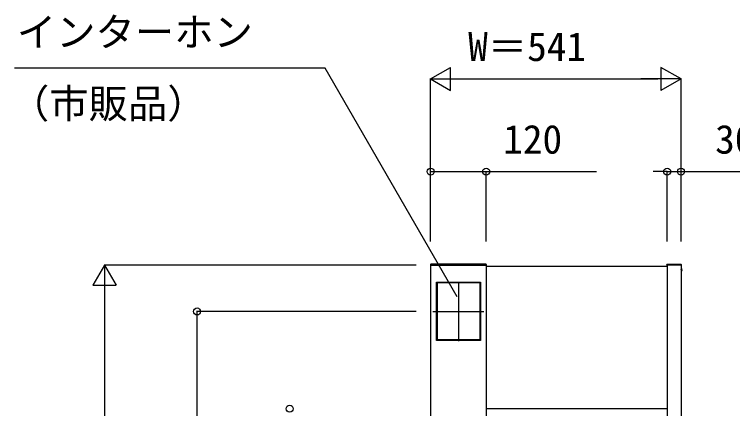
# Model space of a CAD drawing. Units: millimetres, scale not verified. Extents: x -4375 to 4375, y -6498 to 6471.
# Drawn here: x -1920 to -368, y 542 to 1393 of the extents above; entities that cross this region are included whole.
import ezdxf
from ezdxf.enums import TextEntityAlignment as Align

# ---------------------------------------------------------------- set-up
doc = ezdxf.new("R2010")
doc.units = ezdxf.units.MM
doc.header["$LTSCALE"] = 30
doc.layers.add('0-2_YKK_A1', color=4, linetype='Continuous')
doc.layers.add('0-3_YKK_D', color=6, linetype='Continuous')
doc.styles.add('ＭＳ ゴシック', font='')
doc.styles.get('ＭＳ ゴシック').set_extended_font_data('MS Gothic')

msp = doc.modelspace()

# ---------------------------------------------------------------- linework, layer by layer
at = {"layer": '0-2_YKK_A1'}
for p, q in [((-901.06, 853.6), (-1019.94, 853.6)), ((-508.94, 853.6), (-480.06, 853.6)), ((-900.5, 851.6), (-1020.5, 851.6)), ((-1020, 851.6), (-901, 851.6)), ((-901, 851.6), (-900, 851.6)), ((-900.5, 849.1), (-509.5, 849.1)), ((-900, 851.6), (-900.06, 852.66)), ((-510, 851.6), (-509.94, 852.66)), ((-509, 851.6), (-510, 851.6)), ((-479.5, 851.6), (-509.5, 851.6)), ((-480, 851.6), (-509, 851.6)), ((-479.5, 845.2), (-479.5, 838)), ((-479.5, 842.46), (-479.35, 842.74)), ((-479.5, 840.74), (-479.35, 840.45)), ((-477.53, 843.65), (-479.35, 842.74)), ((-477.53, 839.55), (-479.35, 840.45)), ((-913.25, 814.3), (-1007.75, 814.3)), ((-1007.7, 813.1), (-1007.7, 690.1)), ((-960.5, 815.6), (-960.5, 687.6)), ((-913.3, 813.1), (-913.3, 690.1)), ((-1015.7, 751.6), (-905.3, 751.6)), ((-913.25, 688.9), (-1007.75, 688.9)), ((-900.5, 542.1), (-509.5, 542.1))]:
    msp.add_line(p, q, dxfattribs=at)
for points in [[(-1020.94, 852.66), (-1021, 851.6), (-1020, 851.6)], [(-1020.5, 851.6), (-1020.5, -748.4), (-1020.5, -1048.4)], [(-900.5, 851.6), (-900.5, -748.4), (-900.5, -1048.4)], [(-509.5, 851.6), (-509.5, -748.4), (-509.5, -1048.4)], [(-479.06, 852.66), (-479, 851.6), (-480, 851.6)], [(-479.5, 851.6), (-479.5, -748.4), (-479.5, -1048.4)], [(-1008, 813.1), (-1006.5, 813.1), (-1006.5, 690.1), (-1008, 690.1)], [(-913.25, 814.6), (-913.25, 813.1), (-1007.75, 813.1), (-1007.75, 814.6)], [(-913, 813.1), (-914.5, 813.1), (-914.5, 690.1), (-913, 690.1)], [(-913.25, 688.6), (-913.25, 690.1), (-1007.75, 690.1), (-1007.75, 688.6)]]:
    msp.add_lwpolyline(points, dxfattribs=at)
msp.add_lwpolyline([(-913, 688.6), (-1008, 688.6), (-1008, 814.6), (-913, 814.6)], close=True, dxfattribs=at)
for centre, radius, start, end in [((-1019.94, 852.6), 1, 90, 176.5), ((-901.06, 852.6), 1, 3.5, 90), ((-508.94, 852.6), 1, 90, 176.5), ((-480.06, 852.6), 1, 3.5, 90), ((-479.35, 845.2), 0.154, 62.71904, 180), ((-479.35, 838), 0.154, 180, 297.28096), ((-481.2, 841.6), 4.2, 297.28096, 62.71904)]:
    msp.add_arc(centre, radius, start, end, dxfattribs=at)
at = {"layer": '0-3_YKK_D'}
for p, q in [((-1020.5, 1253.6), (-977.2, 1278.6)), ((-977.2, 1228.6), (-977.2, 1278.6)), ((-479.5, 1253.6), (-522.8, 1278.6)), ((-522.8, 1278.6), (-522.8, 1228.6)), ((-1020.5, 902.6), (-1020.5, 1254.6)), ((-1020.5, 1253.6), (-977.2, 1228.6)), ((-1020.5, 1253.6), (-933.9, 1253.6)), ((-970.5, 1253.6), (-529.5, 1253.6)), ((-479.5, 1253.6), (-566.1, 1253.6)), ((-479.5, 1253.6), (-522.8, 1228.6)), ((-479.5, 902.6), (-479.5, 1254.6)), ((-1020.5, 902.6), (-1020.5, 1054.6)), ((-900.5, 902.6), (-900.5, 1054.6)), ((-509.5, 1053.6), (-539.5, 1053.6)), ((-509.5, 902.6), (-509.5, 1054.6)), ((-509.5, 1053.6), (-479.5, 1053.6)), ((-479.5, 902.6), (-479.5, 1054.6)), ((-479.5, 1053.6), (-266.49, 1053.6)), ((-1725, 851.6), (-1750, 808.3)), ((-1051.5, 851.6), (-1726, 851.6)), ((-1725, 851.6), (-1700, 808.3)), ((-1725, 851.6), (-1725, 765)), ((-1750, 808.3), (-1700, 808.3)), ((-1725, 801.6), (-1725, -698.4)), ((-1051.5, 751.6), (-1526, 751.6)), ((-1525, -748.4), (-1525, 751.6))]:
    msp.add_line(p, q, dxfattribs=at)
for points in [[(-963.12, 783.27), (-1247.94, 1276.6), (-1919.73, 1276.6)], [(-1020.5, 1053.6), (-900.5, 1053.6), (-662.43, 1053.6)]]:
    msp.add_lwpolyline(points, dxfattribs=at)
for centre in [(-1020.5, 1053.6), (-900.5, 1053.6), (-509.5, 1053.6), (-479.5, 1053.6), (-1525, 751.6), (-1325, 541.6)]:
    msp.add_circle(centre, 7.5, dxfattribs=at)

# ---------------------------------------------------------------- texts
at = {"layer": '0-3_YKK_D', "style": 'ＭＳ ゴシック'}
for s, p in [('インターホン', (-1914.48, 1305.12)), ('W＝541', (-939.32, 1273.6)), ('（市販品）', (-1929.45, 1150.42)), ('120', (-863.54, 1073.6)), ('30', (-405.78, 1073.6))]:
    msp.add_text(s, height=62.32, dxfattribs=at).set_placement(p, align=Align.BOTTOM_LEFT)

doc.saveas('drawing.dxf')
